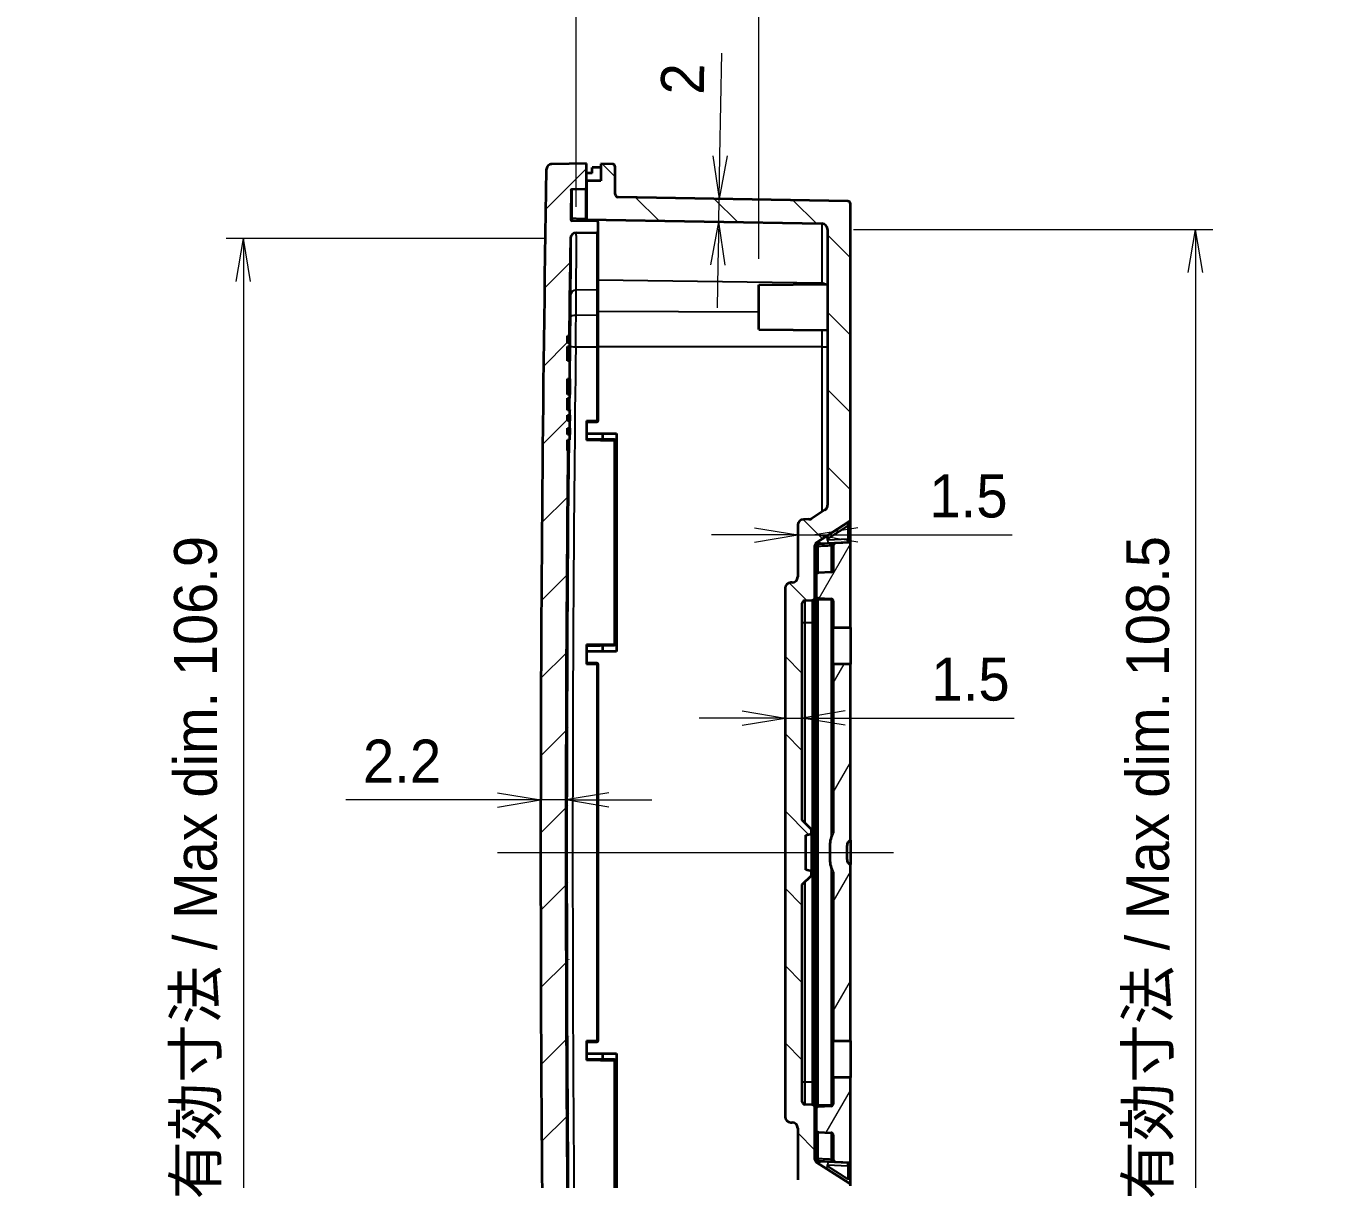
# Model space of a CAD drawing. Header units: millimetres. Extents: x 204 to 2721, y 201 to 622.
# Drawn here: x 917.7 to 1030.6, y 436.6 to 537 of the extents above; entities that cross this region are included whole.
import ezdxf

# ---------------------------------------------------------------- set-up
doc = ezdxf.new("R2010")
doc.units = ezdxf.units.MM
doc.header["$LTSCALE"] = 1.5
doc.layers.get('Defpoints').update_dxf_attribs({"lineweight": 25})
for name, color, linetype, lineweight in [('Centerline (ISO)', 131, 'Continuous', 18), ('Dimension (ISO)', 7, 'Continuous', 18), ('Hatch (ISO)', 1, 'Continuous', 18), ('Visible (ISO)', 7, 'Continuous', 35), ('Visible Narrow (ISO)', 7, 'Continuous', 25)]:
    doc.layers.add(name, color=color, linetype=linetype, lineweight=lineweight)
doc.styles.add('Note Text (TK)', font='MS PGothic.ttf')
doc.dimstyles.new('Default - Method 1b (TK)', dxfattribs={"dimscale": 1.5, "dimtxt": 2.5, "dimasz": 2.5, "dimexe": 1, "dimexo": 1.5, "dimgap": 1, "dimtad": 1, "dimtoh": 1, "dimdsep": 46, "dimtxsty": 'Note Text (TK)', "dimblk": 'OPEN', "dimcen": 0.09, "dimdle": 5, "dimclrd": 100, "dimclre": 100, "dimclrt": 7, "dimadec": 1, "dimazin": 1, "dimtfac": 1, "dimtmove": 0, "dimatfit": 3, "dimldrblk": 'OPEN', "dimfxl": 1, "dimtolj": 1, "dimlwd": -1, "dimlwe": -1, "dimarcsym": 0})
pattern_1 = [(60, (583.4976, 188.6977), (-4.124445, 2.38125), [])]

# ---------------------------------------------------------------- blocks, each defined once
blk = doc.blocks.new('_Open')
at = {"color": 0, "linetype": 'ByBlock', "lineweight": -2}
for p, q in [((-1, 0.167), (0, 0)), ((-1, -0.167), (0, 0)), ((0, 0), (-1, 0))]:
    blk.add_line(p, q, dxfattribs=at)
blk = doc.blocks.new('*D21')
at = {"layer": 'Defpoints', "color": 0}
for p in [(965.61, 541.62), (965.61, 518.99), (981.52, 514.46)]:
    blk.add_point(p, dxfattribs=at)
at = {"layer": 'Dimension (ISO)', "color": 100}
for p, q in [((965.61, 521.24), (965.61, 543.12)), ((981.52, 516.71), (981.52, 543.12)), ((977.77, 541.62), (969.36, 541.62))]:
    blk.add_line(p, q, dxfattribs=at)
at = {"layer": 'Dimension (ISO)', "color": 100, "xscale": 3.75, "yscale": 3.75, "zscale": 3.75, "rotation": 180}
blk.add_blockref('_Open', (965.61, 541.62), dxfattribs=at)
at = {"layer": 'Dimension (ISO)', "color": 100, "xscale": 3.75, "yscale": 3.75, "zscale": 3.75}
blk.add_blockref('_Open', (981.52, 541.62), dxfattribs=at)
at = {"layer": 'Dimension (ISO)', "color": 7, "insert": (944.7, 545.58), "char_height": 3.75, "attachment_point": 4, "style": 'Note Text (TK)'}
blk.add_mtext('\\A1;\\fMS PGothic|b0|i0;{\\H3.7310;有効寸法 / Max dim. 15.9}', dxfattribs=at)
blk = doc.blocks.new('*D22')
at = {"layer": 'Defpoints', "color": 0}
for p in [(987.52, 519.28), (987.52, 410.74), (1019.58, 410.74)]:
    blk.add_point(p, dxfattribs=at)
at = {"layer": 'Dimension (ISO)', "color": 100}
for p, q in [((989.77, 519.28), (1021.08, 519.28)), ((1019.58, 515.53), (1019.58, 414.49)), ((989.77, 410.74), (1021.08, 410.74))]:
    blk.add_line(p, q, dxfattribs=at)
at = {"layer": 'Dimension (ISO)', "color": 100, "xscale": 3.75, "yscale": 3.75, "zscale": 3.75}
for p, rotation in [((1019.58, 519.28), 90), ((1019.58, 410.74), 270)]:
    blk.add_blockref('_Open', p, dxfattribs=dict(at, rotation=rotation))
at = {"layer": 'Dimension (ISO)', "color": 7, "insert": (1015.62, 434.78), "char_height": 3.75, "attachment_point": 4, "rotation": 90, "style": 'Note Text (TK)'}
blk.add_mtext('\\A1;\\fMS PGothic|b0|i0;{\\H3.7310;有効寸法 / Max dim. 108.5}', dxfattribs=at)
blk = doc.blocks.new('*D24')
at = {"layer": 'Defpoints', "color": 0}
for p in [(965.12, 518.5), (936.62, 411.53), (965.12, 411.53)]:
    blk.add_point(p, dxfattribs=at)
at = {"layer": 'Dimension (ISO)', "color": 100}
for p, q in [((962.87, 518.5), (935.12, 518.5)), ((936.62, 514.75), (936.62, 415.28)), ((962.87, 411.53), (935.12, 411.53))]:
    blk.add_line(p, q, dxfattribs=at)
at = {"layer": 'Dimension (ISO)', "color": 100, "xscale": 3.75, "yscale": 3.75, "zscale": 3.75}
for p, rotation in [((936.62, 518.5), 90), ((936.62, 411.53), 270)]:
    blk.add_blockref('_Open', p, dxfattribs=dict(at, rotation=rotation))
at = {"layer": 'Dimension (ISO)', "color": 7, "insert": (932.66, 434.79), "char_height": 3.75, "attachment_point": 4, "rotation": 90, "style": 'Note Text (TK)'}
blk.add_mtext('\\A1;\\fMS PGothic|b0|i0;{\\H3.7310;有効寸法 / Max dim. 106.9}', dxfattribs=at)
blk = doc.blocks.new('*D25')
at = {"layer": 'Defpoints', "color": 0}
for p in [(969.27, 522.09), (978.08, 521.94), (987.03, 519.78)]:
    blk.add_point(p, dxfattribs=at)
at = {"layer": 'Dimension (ISO)', "color": 100}
for p, q in [((978.14, 525.69), (978.3, 534.64)), ((978.04, 519.94), (978.08, 521.94)), ((977.97, 516.19), (977.91, 512.44))]:
    blk.add_line(p, q, dxfattribs=at)
at = {"layer": 'Dimension (ISO)', "color": 100, "xscale": 3.75, "yscale": 3.75, "zscale": 3.75}
for p, rotation in [((978.08, 521.94), 268.9999999999983), ((978.04, 519.94), 88.99999999999824)]:
    blk.add_blockref('_Open', p, dxfattribs=dict(at, rotation=rotation))
at = {"layer": 'Dimension (ISO)', "color": 7, "insert": (974.86, 531.02), "char_height": 3.75, "attachment_point": 4, "rotation": 89, "style": 'Note Text (TK)'}
blk.add_mtext('\\A1;2', dxfattribs=at)
blk = doc.blocks.new('*D27')
at = {"layer": 'Defpoints', "color": 0}
for p in [(983.82, 488.02), (985.32, 486.72), (985.32, 476.72)]:
    blk.add_point(p, dxfattribs=at)
at = {"layer": 'Dimension (ISO)', "color": 100}
for p, q in [((980.07, 476.72), (976.32, 476.72)), ((983.82, 476.72), (985.32, 476.72)), ((989.07, 476.72), (1003.78, 476.72))]:
    blk.add_line(p, q, dxfattribs=at)
at = {"layer": 'Dimension (ISO)', "color": 100, "xscale": 3.75, "yscale": 3.75, "zscale": 3.75}
blk.add_blockref('_Open', (983.82, 476.72), dxfattribs=at)
at = {"layer": 'Dimension (ISO)', "color": 100, "xscale": 3.75, "yscale": 3.75, "zscale": 3.75, "rotation": 180}
blk.add_blockref('_Open', (985.32, 476.72), dxfattribs=at)
at = {"layer": 'Dimension (ISO)', "color": 7, "insert": (996.57, 480.09), "char_height": 3.75, "attachment_point": 4, "style": 'Note Text (TK)'}
blk.add_mtext('\\A1;1.5', dxfattribs=at)
blk = doc.blocks.new('*D31')
at = {"layer": 'Defpoints', "color": 0}
for p in [(984.92, 493.52), (986.42, 492.67), (986.42, 491.77)]:
    blk.add_point(p, dxfattribs=at)
at = {"layer": 'Dimension (ISO)', "color": 100}
for p, q in [((981.17, 492.67), (977.42, 492.67)), ((984.92, 492.67), (986.42, 492.67)), ((990.17, 492.67), (1003.6, 492.67))]:
    blk.add_line(p, q, dxfattribs=at)
at = {"layer": 'Dimension (ISO)', "color": 100, "xscale": 3.75, "yscale": 3.75, "zscale": 3.75}
blk.add_blockref('_Open', (984.92, 492.67), dxfattribs=at)
at = {"layer": 'Dimension (ISO)', "color": 100, "xscale": 3.75, "yscale": 3.75, "zscale": 3.75, "rotation": 180}
blk.add_blockref('_Open', (986.42, 492.67), dxfattribs=at)
at = {"layer": 'Dimension (ISO)', "color": 7, "insert": (996.39, 496.04), "char_height": 3.75, "attachment_point": 4, "style": 'Note Text (TK)'}
blk.add_mtext('\\A1;1.5', dxfattribs=at)
blk = doc.blocks.new('*D40')
at = {"layer": 'Defpoints', "color": 0}
for p in [(962.52, 469.59), (962.52, 465.01), (964.72, 465.01)]:
    blk.add_point(p, dxfattribs=at)
at = {"layer": 'Dimension (ISO)', "color": 100}
for p, q in [((962.52, 467.26), (962.52, 471.09)), ((964.72, 467.26), (964.72, 471.09)), ((958.77, 469.59), (945.54, 469.59)), ((964.72, 469.59), (962.52, 469.59)), ((968.47, 469.59), (972.22, 469.59))]:
    blk.add_line(p, q, dxfattribs=at)
at = {"layer": 'Dimension (ISO)', "color": 100, "xscale": 3.75, "yscale": 3.75, "zscale": 3.75}
blk.add_blockref('_Open', (962.52, 469.59), dxfattribs=at)
at = {"layer": 'Dimension (ISO)', "color": 100, "xscale": 3.75, "yscale": 3.75, "zscale": 3.75, "rotation": 180}
blk.add_blockref('_Open', (964.72, 469.59), dxfattribs=at)
at = {"layer": 'Dimension (ISO)', "color": 7, "insert": (947.04, 472.97), "char_height": 3.75, "attachment_point": 4, "style": 'Note Text (TK)'}
blk.add_mtext('\\A1;2.2', dxfattribs=at)

msp = doc.modelspace()

# ---------------------------------------------------------------- hatches: boundary and pattern name
at = {"layer": 'Hatch (ISO)'}
h = msp.add_hatch(dxfattribs=at)
h.set_pattern_fill('ANSI31', color=256, scale=38.1, style=0)
h.set_pattern_definition([(45, (583.4976, 188.6977), (-3.367596, 3.367596), [])])
edge = h.paths.add_edge_path()
edge.add_spline(control_points=[(963.012, 405.558), (963.013, 405.497), (963.026, 405.436), (963.073, 405.318), (963.109, 405.263), (963.2, 405.17), (963.255, 405.133), (963.374, 405.081), (963.438, 405.068), (963.504, 405.066)], knot_values=[-0.0770754, -0.0770754, -0.0770754, -0.0770754, -0.0585967, -0.0585967, -0.0390644, -0.0390644, -0.0195322, -0.0195322, 0, 0, 0, 0], degree=3, periodic=0)
edge.add_line((963.504, 405.066), (966.52, 405.014))
edge.add_line((966.52, 405.014), (966.52, 406.514))
edge.add_line((966.52, 406.514), (966.52, 407.116))
edge.add_ellipse((966.42, 407.116), major_axis=(0, 0.1), ratio=1, start_angle=270, end_angle=359)
edge.add_line((966.422, 407.216), (965.282, 407.236))
edge.add_spline(control_points=[(965.282, 407.236), (965.27, 407.236), (965.257, 407.238), (965.234, 407.248), (965.223, 407.255), (965.204, 407.273), (965.197, 407.284), (965.187, 407.308), (965.184, 407.321), (965.184, 407.334)], knot_values=[-0.01542, -0.01542, -0.01542, -0.01542, -0.0117193, -0.0117193, -0.0078129, -0.0078129, -0.0039064, -0.0039064, 0, 0, 0, 0], degree=3, periodic=0)
edge.add_ellipse((4554.52, 465.014), major_axis=(-57.68, 3589.337), ratio=1, start_angle=89.959098, end_angle=90, ccw=False)
edge.add_ellipse((965.243, 409.898), major_axis=(-0.0015, 0.1), ratio=1, start_angle=0.12025, end_angle=90, ccw=False)
edge.add_line((965.242, 409.998), (967.422, 410.036))
edge.add_ellipse((967.42, 410.136), major_axis=(0.1, 0.0017), ratio=1, start_angle=270, end_angle=359)
edge.add_line((967.52, 410.136), (967.52, 410.905))
edge.add_ellipse((967.42, 410.905), major_axis=(0, 0.1), ratio=1, start_angle=270, end_angle=359)
edge.add_line((967.422, 411.005), (965.61, 411.036))
edge.add_ellipse((965.619, 411.536), major_axis=(-0.5, 0.009), ratio=1, start_angle=1.85369, end_angle=90, ccw=False)
edge.add_ellipse((4554.52, 465.014), major_axis=(-53.485, 3589.402), ratio=1, start_angle=88.587674, end_angle=90, ccw=False)
edge.add_line((964.891, 500.014), (964.87, 500.014))
edge.add_line((964.87, 500.014), (964.87, 500.965))
edge.add_line((964.87, 500.965), (965.07, 500.965))
edge.add_line((965.07, 500.965), (965.07, 501.422))
edge.add_line((965.07, 501.422), (964.87, 501.422))
edge.add_line((964.87, 501.422), (964.87, 501.956))
edge.add_line((964.87, 501.956), (965.07, 501.956))
edge.add_line((965.07, 501.956), (965.07, 502.595))
edge.add_line((965.07, 502.595), (964.87, 502.595))
edge.add_line((964.87, 502.595), (964.87, 503.09))
edge.add_line((964.87, 503.09), (965.07, 503.09))
edge.add_line((965.07, 503.09), (965.07, 503.551))
edge.add_line((965.07, 503.551), (964.87, 503.551))
edge.add_line((964.87, 503.551), (964.87, 504.593))
edge.add_line((964.87, 504.593), (965.07, 504.593))
edge.add_line((965.07, 504.593), (965.07, 504.912))
edge.add_line((965.07, 504.912), (964.87, 504.912))
edge.add_line((964.87, 504.912), (964.87, 506.269))
edge.add_line((964.87, 506.269), (965.07, 506.269))
edge.add_line((965.07, 506.269), (965.07, 507.841))
edge.add_line((965.07, 507.841), (964.87, 507.841))
edge.add_line((964.87, 507.841), (964.87, 509.096))
edge.add_line((964.87, 509.096), (965.07, 509.096))
edge.add_line((965.07, 509.096), (965.07, 509.416))
edge.add_line((965.07, 509.415), (964.87, 509.415))
edge.add_line((964.87, 509.415), (964.87, 510.014))
edge.add_line((964.87, 510.014), (965.002, 510.014))
edge.add_ellipse((4554.52, 465.014), major_axis=(45, 3589.518), ratio=1, start_angle=89.864559, end_angle=90, ccw=False)
edge.add_ellipse((965.619, 518.491), major_axis=(0.007, 0.5), ratio=1, start_angle=1.85369, end_angle=90, ccw=False)
edge.add_line((965.61, 518.991), (967.422, 519.023))
edge.add_ellipse((967.42, 519.123), major_axis=(0.1, 0.0017), ratio=1, start_angle=270, end_angle=359)
edge.add_line((967.52, 519.123), (967.52, 519.892))
edge.add_ellipse((967.42, 519.892), major_axis=(0, 0.1), ratio=1, start_angle=270, end_angle=359)
edge.add_line((967.422, 519.992), (965.242, 520.03))
edge.add_ellipse((965.243, 520.13), major_axis=(-0.1, 0.0017), ratio=1, start_angle=0.12025, end_angle=90, ccw=False)
edge.add_ellipse((4554.52, 465.014), major_axis=(55.117, 3589.377), ratio=1, start_angle=89.959098, end_angle=90, ccw=False)
edge.add_spline(control_points=[(965.184, 522.693), (965.184, 522.706), (965.186, 522.718), (965.196, 522.741), (965.203, 522.752), (965.221, 522.771), (965.232, 522.779), (965.256, 522.789), (965.269, 522.792), (965.282, 522.792)], knot_values=[-0.01542, -0.01542, -0.01542, -0.01542, -0.0117193, -0.0117193, -0.0078129, -0.0078129, -0.0039064, -0.0039064, 0, 0, 0, 0], degree=3, periodic=0)
edge.add_line((965.282, 522.792), (966.422, 522.812))
edge.add_ellipse((966.42, 522.912), major_axis=(0.1, 0.0017), ratio=1, start_angle=270, end_angle=359)
edge.add_line((966.52, 522.912), (966.52, 523.514))
edge.add_line((966.52, 523.514), (966.52, 525.014))
edge.add_line((966.52, 525.014), (963.504, 524.961))
edge.add_spline(control_points=[(963.504, 524.961), (963.442, 524.96), (963.381, 524.948), (963.264, 524.9), (963.209, 524.864), (963.116, 524.773), (963.079, 524.718), (963.027, 524.599), (963.013, 524.535), (963.012, 524.469)], knot_values=[-0.0770754, -0.0770754, -0.0770754, -0.0770754, -0.0585967, -0.0585967, -0.0390644, -0.0390644, -0.0195322, -0.0195322, 0, 0, 0, 0], degree=3, periodic=0)
edge.add_ellipse((4554.52, 465.014), major_axis=(-59.456, -3591.508), ratio=1, start_angle=270, end_angle=271.896835)
h = msp.add_hatch(dxfattribs=at)
h.set_pattern_fill('ANSI31', color=256, scale=38.1, angle=90.00021, style=0)
h.set_pattern_definition([(135.0002, (583.4976, 188.6977), (-3.367584, -3.36761), [])])
edge = h.paths.add_edge_path()
edge.add_ellipse((985.57, 443.309), major_axis=(-0.25, 0.013), ratio=1, start_angle=3, end_angle=90)
edge.add_line((985.557, 443.059), (986.183, 443.026))
edge.add_ellipse((986.17, 442.777), major_axis=(0, 0.25), ratio=1, start_angle=270, end_angle=357, ccw=False)
edge.add_line((986.42, 442.777), (986.42, 438.262))
edge.add_ellipse((986.67, 438.262), major_axis=(-0.21, 0.136), ratio=1, start_angle=32.82854, end_angle=90)
edge.add_line((986.535, 438.052), (989.406, 436.2))
edge.add_ellipse((989.27, 435.99), major_axis=(0, 0.25), ratio=1, start_angle=270, end_angle=327.17146, ccw=False)
edge.add_line((989.52, 435.99), (989.52, 408.533))
edge.add_ellipse((989.27, 408.533), major_axis=(0.25, 0.004), ratio=1, start_angle=270, end_angle=359, ccw=False)
edge.add_line((989.275, 408.283), (969.266, 407.933))
edge.add_ellipse((969.27, 407.683), major_axis=(0, 0.25), ratio=1, start_angle=1, end_angle=90)
edge.add_line((969.02, 407.683), (969.02, 405.303))
edge.add_ellipse((968.77, 405.303), major_axis=(0.25, 0.004), ratio=1, start_angle=270, end_angle=359, ccw=False)
edge.add_line((968.775, 405.053), (967.77, 405.036))
edge.add_line((967.77, 405.036), (967.77, 406.514))
edge.add_line((967.77, 406.514), (966.52, 406.514))
edge.add_line((966.52, 406.514), (966.52, 407.116))
edge.add_line((966.52, 407.116), (966.52, 409.885))
edge.add_line((966.52, 409.885), (987.029, 410.243))
edge.add_ellipse((987.02, 410.743), major_axis=(0, -0.5), ratio=1, start_angle=1, end_angle=90)
edge.add_line((987.52, 410.743), (987.52, 434.764))
edge.add_ellipse((987.02, 434.764), major_axis=(0.42, -0.271), ratio=1, start_angle=32.82854, end_angle=90)
edge.add_line((987.291, 435.184), (986.155, 435.917))
edge.add_ellipse((985.884, 435.497), major_axis=(0.5, -0.009), ratio=1, start_angle=58.17146, end_angle=90)
edge.add_line((985.893, 435.997), (985.412, 436.005))
edge.add_ellipse((985.42, 436.505), major_axis=(0, -0.5), ratio=1, start_angle=270, end_angle=359, ccw=False)
edge.add_line((984.92, 436.505), (984.92, 441.003))
edge.add_ellipse((984.42, 441.003), major_axis=(0.5, -0.009), ratio=1, start_angle=1, end_angle=90)
edge.add_line((984.429, 441.503), (984.312, 441.505))
edge.add_ellipse((984.32, 442.005), major_axis=(0, -0.5), ratio=1, start_angle=270, end_angle=359, ccw=False)
edge.add_line((983.82, 442.005), (983.82, 488.022))
edge.add_ellipse((984.32, 488.022), major_axis=(-0.5, -0.009), ratio=1, start_angle=270, end_angle=359, ccw=False)
edge.add_line((984.312, 488.522), (984.429, 488.524))
edge.add_ellipse((984.42, 489.024), major_axis=(0, -0.5), ratio=1, start_angle=1, end_angle=90)
edge.add_line((984.92, 489.024), (984.92, 493.522))
edge.add_ellipse((985.42, 493.522), major_axis=(-0.5, -0.009), ratio=1, start_angle=270, end_angle=359, ccw=False)
edge.add_line((985.412, 494.022), (985.893, 494.031))
edge.add_ellipse((985.884, 494.531), major_axis=(-0.42, -0.271), ratio=1, start_angle=58.17146, end_angle=90)
edge.add_line((986.155, 494.111), (987.291, 494.843))
edge.add_ellipse((987.02, 495.264), major_axis=(0, -0.5), ratio=1, start_angle=32.82854, end_angle=90)
edge.add_line((987.52, 495.264), (987.52, 519.284))
edge.add_ellipse((987.02, 519.284), major_axis=(0.5, -0.009), ratio=1, start_angle=1, end_angle=90)
edge.add_line((987.029, 519.784), (966.52, 520.142))
edge.add_line((966.52, 520.142), (966.52, 522.912))
edge.add_line((966.52, 522.912), (966.52, 523.514))
edge.add_line((966.52, 523.514), (967.77, 523.514))
edge.add_line((967.77, 523.514), (967.77, 524.992))
edge.add_line((967.77, 524.992), (968.775, 524.974))
edge.add_ellipse((968.77, 524.724), major_axis=(0, 0.25), ratio=1, start_angle=270, end_angle=359, ccw=False)
edge.add_line((969.02, 524.724), (969.02, 522.344))
edge.add_ellipse((969.27, 522.344), major_axis=(-0.25, 0.004), ratio=1, start_angle=1, end_angle=90)
edge.add_line((969.266, 522.094), (989.275, 521.745))
edge.add_ellipse((989.27, 521.495), major_axis=(0, 0.25), ratio=1, start_angle=270, end_angle=359, ccw=False)
edge.add_line((989.52, 521.495), (989.52, 494.038))
edge.add_ellipse((989.27, 494.038), major_axis=(0.21, 0.136), ratio=1, start_angle=270, end_angle=327.17146, ccw=False)
edge.add_line((989.406, 493.827), (986.535, 491.975))
edge.add_ellipse((986.67, 491.765), major_axis=(0, 0.25), ratio=1, start_angle=32.82854, end_angle=90)
edge.add_line((986.42, 491.765), (986.42, 487.251))
edge.add_ellipse((986.17, 487.251), major_axis=(0.25, 0.013), ratio=1, start_angle=270, end_angle=357, ccw=False)
edge.add_line((986.183, 487.001), (985.557, 486.969))
edge.add_ellipse((985.57, 486.719), major_axis=(0, 0.25), ratio=1, start_angle=3, end_angle=90)
edge.add_line((985.32, 486.719), (985.32, 467.814))
edge.add_line((985.32, 467.814), (986.12, 467.014))
edge.add_line((986.12, 467.014), (986.12, 466.648))
edge.add_line((986.12, 466.648), (985.62, 466.514))
edge.add_line((985.62, 466.514), (985.62, 463.514))
edge.add_line((985.62, 463.514), (986.12, 463.38))
edge.add_line((986.12, 463.38), (986.12, 463.014))
edge.add_line((986.12, 463.014), (985.32, 462.214))
edge.add_line((985.32, 462.214), (985.32, 443.309))
h = msp.add_hatch(dxfattribs=at)
h.set_pattern_fill('ANSI31', color=256, scale=38.1, angle=14.99998, style=0)
h.set_pattern_definition(pattern_1)
edge = h.paths.add_edge_path()
edge.add_ellipse((987.82, 486.903), major_axis=(0.2, -0.01), ratio=1, start_angle=3, end_angle=90)
edge.add_line((987.831, 487.102), (986.71, 487.161))
edge.add_ellipse((986.72, 487.361), major_axis=(0, -0.2), ratio=1, start_angle=270, end_angle=357, ccw=False)
edge.add_line((986.52, 487.361), (986.52, 489.167))
edge.add_ellipse((986.72, 489.167), major_axis=(-0.2, -0.01), ratio=1, start_angle=270, end_angle=357, ccw=False)
edge.add_line((986.71, 489.366), (987.831, 489.425))
edge.add_ellipse((987.82, 489.625), major_axis=(0, -0.2), ratio=1, start_angle=3, end_angle=90)
edge.add_line((988.02, 489.625), (988.02, 491.745))
edge.add_ellipse((988.22, 491.745), major_axis=(-0.2, -0.01), ratio=1, start_angle=270, end_angle=357, ccw=False)
edge.add_line((988.21, 491.945), (989.52, 492.014))
edge.add_line((989.52, 492.014), (989.52, 484.614))
edge.add_line((989.52, 484.614), (988.02, 484.614))
edge.add_line((988.02, 484.614), (988.02, 486.903))
h = msp.add_hatch(dxfattribs=at)
h.set_pattern_fill('ANSI31', color=256, scale=38.1, angle=14.99998, style=0)
h.set_pattern_definition(pattern_1)
edge = h.paths.add_edge_path()
edge.add_ellipse((989.72, 464.414), major_axis=(-0.458, 0.2), ratio=1, start_angle=23.57818, end_angle=90)
edge.add_line((989.52, 463.956), (989.52, 448.614))
edge.add_line((989.52, 448.614), (988.02, 448.614))
edge.add_line((988.02, 448.614), (988.02, 463.264))
edge.add_ellipse((990.074, 464.414), major_axis=(0, -2.354), ratio=1, start_angle=270, end_angle=299.24281, ccw=False)
edge.add_line((987.72, 464.414), (987.72, 465.614))
edge.add_ellipse((990.074, 465.614), major_axis=(-1.15, -2.054), ratio=1, start_angle=270, end_angle=299.24281, ccw=False)
edge.add_line((988.02, 466.764), (988.02, 481.414))
edge.add_line((988.02, 481.414), (989.52, 481.414))
edge.add_line((989.52, 481.414), (989.52, 466.072))
edge.add_ellipse((989.72, 465.614), major_axis=(0, 0.5), ratio=1, start_angle=23.57818, end_angle=90)
edge.add_line((989.22, 465.614), (989.22, 464.414))
h = msp.add_hatch(dxfattribs=at)
h.set_pattern_fill('ANSI31', color=256, scale=38.1, angle=14.99998, style=0)
h.set_pattern_definition(pattern_1)
edge = h.paths.add_edge_path()
edge.add_ellipse((987.82, 440.403), major_axis=(0.2, -0.01), ratio=1, start_angle=3, end_angle=90)
edge.add_line((987.831, 440.602), (986.71, 440.661))
edge.add_ellipse((986.72, 440.861), major_axis=(0, -0.2), ratio=1, start_angle=270, end_angle=357, ccw=False)
edge.add_line((986.52, 440.861), (986.52, 442.667))
edge.add_ellipse((986.72, 442.667), major_axis=(-0.2, -0.01), ratio=1, start_angle=270, end_angle=357, ccw=False)
edge.add_line((986.71, 442.866), (987.831, 442.925))
edge.add_ellipse((987.82, 443.125), major_axis=(0, -0.2), ratio=1, start_angle=3, end_angle=90)
edge.add_line((988.02, 443.125), (988.02, 445.414))
edge.add_line((988.02, 445.414), (989.52, 445.414))
edge.add_line((989.52, 445.414), (989.52, 438.014))
edge.add_line((989.52, 438.014), (988.21, 438.082))
edge.add_ellipse((988.22, 438.282), major_axis=(0, -0.2), ratio=1, start_angle=270, end_angle=357, ccw=False)
edge.add_line((988.02, 438.282), (988.02, 440.403))

# ---------------------------------------------------------------- linework, layer by layer
at = {"layer": 'Centerline (ISO)', "linetype": 'Continuous'}
msp.add_line((958.77, 465.014), (993.27, 465.014), dxfattribs=at)
at = {"layer": 'Visible (ISO)'}
for p, q in [((966.52, 525.014), (963.504, 524.961)), ((966.52, 522.912), (966.52, 525.014)), ((967.02, 524.175), (967.02, 524.67)), ((968.775, 524.974), (967.77, 524.992)), ((967.77, 524.992), (967.77, 523.514)), ((969.02, 522.344), (969.02, 524.724)), ((967.77, 523.514), (966.52, 523.514)), ((966.52, 523.514), (966.52, 520.142)), ((965.282, 522.792), (966.422, 522.812)), ((989.275, 521.745), (969.266, 522.094)), ((989.52, 494.038), (989.52, 521.495)), ((967.422, 519.992), (965.242, 520.03)), ((966.52, 520.142), (987.029, 519.784)), ((966.52, 520.007), (966.52, 520.142)), ((967.52, 519.123), (967.52, 519.892)), ((965.61, 518.991), (967.422, 519.023)), ((967.52, 514.084), (967.52, 519.123)), ((987.52, 519.284), (987.52, 495.264)), ((967.52, 511.832), (967.52, 514.084)), ((981.52, 514.461), (987.52, 514.514)), ((981.52, 510.566), (981.52, 514.461)), ((967.52, 509.065), (967.52, 511.832)), ((981.52, 510.566), (987.52, 510.514)), ((964.87, 509.415), (964.87, 510.014)), ((964.87, 510.014), (965.002, 510.014)), ((965.07, 509.415), (964.87, 509.415)), ((965.002, 510.014), (965.012, 510.014)), ((965.07, 509.096), (965.07, 509.415)), ((964.87, 507.841), (964.87, 509.096)), ((964.87, 509.096), (965.07, 509.096)), ((965.07, 509.096), (965.07, 508.555)), ((965.07, 508.555), (965.07, 508.069)), ((967.52, 502.63), (967.52, 509.065)), ((964.87, 508.069), (965.07, 508.069)), ((964.87, 508.043), (965.07, 508.043)), ((965.07, 507.841), (964.87, 507.841)), ((965.07, 508.043), (965.07, 508.069)), ((965.07, 508.043), (965.07, 507.841)), ((965.07, 506.269), (965.07, 507.841)), ((964.87, 504.912), (964.87, 506.269)), ((964.87, 506.269), (965.07, 506.269)), ((965.07, 506.269), (965.07, 505.78)), ((964.87, 505.78), (965.07, 505.78)), ((964.87, 505.754), (965.07, 505.754)), ((965.07, 504.912), (964.87, 504.912)), ((965.07, 505.754), (965.07, 505.78)), ((965.07, 505.754), (965.07, 505.453)), ((965.07, 505.453), (965.07, 504.912)), ((965.07, 504.593), (965.07, 504.912)), ((964.87, 503.551), (964.87, 504.593)), ((964.87, 504.593), (965.07, 504.593)), ((964.87, 503.553), (965.07, 503.553)), ((965.07, 503.551), (964.87, 503.551)), ((964.87, 502.595), (964.87, 503.09)), ((964.87, 503.09), (965.07, 503.09)), ((964.87, 502.814), (965.07, 502.814)), ((965.07, 502.595), (964.87, 502.595)), ((965.07, 503.553), (965.07, 503.551)), ((965.07, 503.09), (965.07, 503.551)), ((965.07, 503.09), (965.07, 502.814)), ((965.07, 502.814), (965.07, 502.595)), ((965.07, 501.956), (965.07, 502.595)), ((966.52, 502.614), (966.52, 500.914)), ((964.87, 501.422), (964.87, 501.956)), ((964.87, 501.956), (965.07, 501.956)), ((964.87, 501.468), (965.07, 501.468)), ((965.07, 501.956), (965.07, 501.922)), ((965.07, 501.922), (965.07, 501.683)), ((965.07, 501.683), (965.07, 501.468)), ((965.07, 501.468), (965.07, 501.422)), ((966.52, 502.514), (967.422, 502.53)), ((966.52, 501.514), (967.925, 501.514)), ((967.925, 501.514), (969.118, 501.514)), ((967.925, 501.514), (967.925, 500.989)), ((969.118, 501.514), (969.118, 482.514)), ((965.07, 501.422), (964.87, 501.422)), ((964.87, 500.014), (964.87, 500.965)), ((964.87, 500.965), (965.07, 500.965)), ((965.07, 500.965), (965.07, 501.422)), ((968.922, 500.972), (966.52, 501.014)), ((969.02, 483.156), (969.02, 500.872)), ((964.891, 500.014), (964.87, 500.014)), ((964.9, 500.014), (964.891, 500.014)), ((987.291, 494.843), (986.155, 494.111)), ((985.893, 494.031), (985.412, 494.022)), ((986.535, 491.975), (989.406, 493.827)), ((989.52, 493.459), (989.52, 494.038)), ((984.92, 493.522), (984.92, 489.024)), ((989.52, 492.301), (989.52, 493.459)), ((986.42, 487.251), (986.42, 491.765)), ((986.52, 491.667), (986.52, 489.167)), ((987.831, 491.925), (986.71, 491.866)), ((986.906, 491.927), (987.556, 491.961)), ((987.556, 491.961), (989.283, 492.051)), ((988.21, 491.945), (987.831, 491.925)), ((988.02, 491.745), (988.02, 489.625)), ((989.52, 492.014), (988.21, 491.945)), ((989.52, 492.014), (989.52, 492.301)), ((989.52, 484.614), (989.52, 492.014)), ((986.52, 489.167), (986.52, 487.361)), ((987.831, 489.425), (986.71, 489.366)), ((983.82, 488.022), (983.82, 442.005)), ((984.429, 488.524), (984.312, 488.522)), ((985.557, 486.969), (986.183, 487.001)), ((986.42, 485.014), (986.42, 487.251)), ((986.52, 487.361), (986.52, 487.014)), ((986.52, 487.014), (986.52, 443.014)), ((986.71, 487.161), (987.831, 487.102)), ((988.02, 486.903), (988.02, 484.614)), ((985.32, 467.814), (985.32, 486.719)), ((986.42, 445.014), (986.42, 485.014)), ((988.02, 484.614), (989.52, 484.614)), ((988.02, 481.414), (988.02, 484.614)), ((989.52, 484.614), (989.52, 481.414)), ((966.52, 483.114), (966.52, 481.414)), ((966.52, 483.014), (968.922, 483.056)), ((967.925, 482.514), (966.52, 482.514)), ((967.925, 483.038), (967.925, 482.514)), ((969.118, 482.514), (967.925, 482.514)), ((967.422, 481.498), (966.52, 481.514)), ((967.52, 448.63), (967.52, 481.398)), ((989.52, 481.414), (988.02, 481.414)), ((988.02, 481.414), (988.02, 466.764)), ((989.52, 466.072), (989.52, 481.414)), ((986.42, 475.014), (986.52, 475.014)), ((986.12, 467.014), (985.32, 467.814)), ((985.62, 466.514), (986.12, 466.648)), ((985.62, 463.514), (985.62, 466.514)), ((986.12, 466.648), (986.12, 467.014)), ((986.12, 466.648), (986.12, 463.38)), ((987.72, 465.614), (987.72, 464.414)), ((989.22, 464.414), (989.22, 465.614)), ((989.52, 466.072), (989.52, 463.956)), ((986.12, 463.38), (985.62, 463.514)), ((986.12, 463.014), (986.12, 463.38)), ((988.02, 463.264), (988.02, 448.614)), ((989.52, 448.614), (989.52, 463.956)), ((985.32, 462.214), (986.12, 463.014)), ((985.32, 443.309), (985.32, 462.214)), ((986.52, 455.014), (986.42, 455.014)), ((966.52, 448.614), (966.52, 446.914)), ((966.52, 448.514), (967.422, 448.53)), ((988.02, 448.614), (989.52, 448.614)), ((988.02, 445.414), (988.02, 448.614)), ((989.52, 448.614), (989.52, 445.414)), ((966.52, 447.514), (967.925, 447.514)), ((967.925, 447.514), (969.118, 447.514)), ((967.925, 447.514), (967.925, 446.989)), ((969.118, 447.514), (969.118, 428.514)), ((968.922, 446.972), (966.52, 447.014)), ((969.02, 429.156), (969.02, 446.872)), ((986.42, 442.777), (986.42, 445.014)), ((989.52, 445.414), (988.02, 445.414)), ((988.02, 445.414), (988.02, 443.125)), ((989.52, 438.014), (989.52, 445.414)), ((986.183, 443.026), (985.557, 443.059)), ((986.42, 438.262), (986.42, 442.777)), ((986.52, 443.014), (986.52, 442.667)), ((987.831, 442.925), (986.71, 442.866)), ((986.52, 442.667), (986.52, 440.861)), ((984.312, 441.505), (984.429, 441.503)), ((984.92, 441.003), (984.92, 436.505)), ((986.52, 440.861), (986.52, 438.361)), ((986.71, 440.661), (987.831, 440.602)), ((988.02, 440.403), (988.02, 438.282)), ((989.406, 436.2), (986.535, 438.052)), ((986.71, 438.161), (987.831, 438.102)), ((987.556, 438.067), (986.907, 438.101)), ((989.283, 437.976), (987.556, 438.067)), ((987.831, 438.102), (988.21, 438.082)), ((988.21, 438.082), (989.52, 438.014)), ((989.52, 437.727), (989.52, 438.014)), ((989.52, 436.568), (989.52, 437.727)), ((989.52, 435.99), (989.52, 436.568))]:
    msp.add_line(p, q, dxfattribs=at)
for centre, radius, start, end in [((4554.52, 465.014), 3592, 179.051582, 180.948418), ((968.77, 524.724), 0.25, 0, 89), ((966.42, 522.912), 0.1, 271, 0), ((4554.52, 465.014), 3589.8, 179.079352, 179.120254), ((969.27, 522.344), 0.25, 180, 269), ((989.27, 521.495), 0.25, 0, 89), ((965.243, 520.13), 0.1, 179.12025, 269), ((967.42, 519.892), 0.1, 0, 89), ((987.02, 519.284), 0.5, 0, 89), ((4554.52, 465.014), 3589.8, 179.146308, 179.281749), ((965.619, 518.491), 0.5, 91, 179.14631), ((967.42, 519.123), 0.1, 271, 0), ((4554.52, 465.014), 3589.788, 179.36828, 179.38487), ((967.42, 502.63), 0.1, 271, 0), ((968.92, 500.872), 0.1, 0, 89), ((4554.52, 465.014), 3589.8, 179.441366, 180.853692), ((987.02, 495.264), 0.5, 302.82854, 0), ((985.42, 493.522), 0.5, 91, 180), ((985.884, 494.531), 0.5, 271, 302.82854), ((989.27, 494.038), 0.25, 302.82854, 0), ((986.67, 491.765), 0.25, 122.82854, 180), ((986.67, 491.664), 0.25, 163.26923, 180), ((986.72, 491.667), 0.2, 93, 180), ((988.22, 491.745), 0.2, 93, 180), ((989.27, 492.301), 0.25, 273, 0), ((984.42, 489.024), 0.5, 271, 0), ((986.72, 489.167), 0.2, 93, 180), ((987.82, 489.625), 0.2, 273, 0), ((984.32, 488.022), 0.5, 91, 180), ((985.57, 486.719), 0.25, 93, 180), ((986.17, 487.251), 0.25, 273, 0), ((986.72, 487.361), 0.2, 180, 267), ((987.82, 486.903), 0.2, 0, 87), ((968.92, 483.156), 0.1, 271, 0), ((967.42, 481.398), 0.1, 0, 89), ((990.074, 465.614), 2.354, 150.75719, 180), ((989.72, 465.614), 0.5, 113.57818, 180), ((990.074, 464.414), 2.354, 180, 209.24281), ((989.72, 464.414), 0.5, 180, 246.42182), ((967.42, 448.63), 0.1, 271, 0), ((968.92, 446.872), 0.1, 0, 89), ((985.57, 443.309), 0.25, 180, 267), ((986.17, 442.777), 0.25, 0, 87), ((986.72, 442.667), 0.2, 93, 180), ((987.82, 443.125), 0.2, 273, 0), ((984.32, 442.005), 0.5, 180, 269), ((984.42, 441.003), 0.5, 0, 89), ((986.72, 440.861), 0.2, 180, 267), ((987.82, 440.403), 0.2, 0, 87), ((986.67, 438.363), 0.25, 180, 197.82141), ((986.67, 438.262), 0.25, 180, 237.17146), ((986.72, 438.361), 0.2, 180, 267), ((988.22, 438.282), 0.2, 180, 267), ((989.27, 437.727), 0.25, 0, 87)]:
    msp.add_arc(centre, radius, start, end, dxfattribs=at)
for centre, major_axis, ratio, start_param, end_param in [((1036.351, 470.014), (-622.938, 0), 0.0874887, 4.8239158, 4.8247235), ((908.622, 470.014), (640.204, 0), 0.0857297, 1.4782746, 1.4794511)]:
    msp.add_ellipse(centre, major_axis=major_axis, ratio=ratio, start_param=start_param, end_param=end_param, dxfattribs=at)
for points, knots in [([(963.504, 524.961), (963.442, 524.96), (963.381, 524.948), (963.264, 524.9), (963.209, 524.864), (963.116, 524.773), (963.079, 524.718), (963.027, 524.599), (963.013, 524.535), (963.012, 524.469)], [-0.077075403, -0.077075403, -0.077075403, -0.077075403, -0.058596671, -0.058596671, -0.039064447, -0.039064447, -0.019532224, -0.019532224, 0, 0, 0, 0]), ([(965.184, 522.693), (965.184, 522.706), (965.186, 522.718), (965.196, 522.741), (965.203, 522.752), (965.221, 522.771), (965.232, 522.779), (965.256, 522.789), (965.269, 522.792), (965.282, 522.792)], [-0.015419968, -0.015419968, -0.015419968, -0.015419968, -0.011719334, -0.011719334, -0.007812889, -0.007812889, -0.003906445, -0.003906445, 0, 0, 0, 0]), ([(965.012, 510.014), (965.012, 510.014), (965.012, 509.989), (965.011, 509.887), (965.011, 509.81), (965.009, 509.637), (965.008, 509.531), (965.007, 509.415)], [0.15068177, 0.15068177, 0.15068177, 0.15068177, 0.18835009, 0.18835009, 0.22601841, 0.22601841, 0.26174099, 0.26174099, 0.26174099, 0.26174099]), ([(964.912, 500.965), (964.911, 500.854), (964.91, 500.738), (964.907, 500.508), (964.906, 500.395), (964.904, 500.218), (964.903, 500.141), (964.901, 500.039), (964.901, 500.014), (964.9, 500.014)], [0.15553883, 0.15553883, 0.15553883, 0.15553883, 0.18834857, 0.18834857, 0.22601948, 0.22601948, 0.26368841, 0.26368841, 0.30135733, 0.30135733, 0.30135733, 0.30135733]), ([(986.906, 491.927), (986.89, 491.926), (986.874, 491.925), (986.841, 491.923), (986.825, 491.922), (986.784, 491.92), (986.758, 491.918), (986.722, 491.914), (986.711, 491.913), (986.692, 491.911), (986.684, 491.909), (986.671, 491.907), (986.666, 491.906), (986.657, 491.905), (986.652, 491.904), (986.641, 491.901), (986.634, 491.899), (986.62, 491.895), (986.612, 491.892), (986.596, 491.886), (986.589, 491.882), (986.574, 491.875), (986.567, 491.872), (986.552, 491.863), (986.545, 491.858), (986.531, 491.848), (986.524, 491.844), (986.512, 491.834), (986.506, 491.829), (986.494, 491.819), (986.489, 491.814), (986.477, 491.802), (986.471, 491.796), (986.458, 491.782), (986.453, 491.774), (986.441, 491.758), (986.437, 491.75), (986.431, 491.736), (986.429, 491.732), (986.429, 491.732)], [0, 0, 0, 0, 0.00503443, 0.00503443, 0.010008982, 0.010008982, 0.017602934, 0.017602934, 0.020907462, 0.020907462, 0.02357755, 0.02357755, 0.025365712, 0.025365712, 0.027307293, 0.027307293, 0.030951058, 0.030951058, 0.035094442, 0.035094442, 0.038131201, 0.038131201, 0.04075042, 0.04075042, 0.043431012, 0.043431012, 0.045905991, 0.045905991, 0.048402543, 0.048402543, 0.051532665, 0.051532665, 0.055983585, 0.055983585, 0.062807306, 0.062807306, 0.074100456, 0.074100456, 0.088593073, 0.088593073, 0.088593073, 0.088593073]), ([(986.43, 438.292), (986.43, 438.292), (986.431, 438.291), (986.434, 438.284), (986.436, 438.278), (986.445, 438.263), (986.45, 438.257), (986.46, 438.243), (986.466, 438.237), (986.477, 438.225), (986.482, 438.219), (986.494, 438.208), (986.5, 438.203), (986.512, 438.193), (986.518, 438.188), (986.532, 438.178), (986.54, 438.172), (986.553, 438.164), (986.558, 438.161), (986.571, 438.154), (986.579, 438.15), (986.594, 438.142), (986.601, 438.139), (986.617, 438.133), (986.625, 438.131), (986.641, 438.126), (986.65, 438.124), (986.669, 438.12), (986.675, 438.119), (986.69, 438.117), (986.697, 438.116), (986.718, 438.114), (986.73, 438.113), (986.775, 438.108), (986.809, 438.106), (986.853, 438.104), (986.864, 438.103), (986.885, 438.102), (986.896, 438.101), (986.906, 438.101)], [0.045769339, 0.045769339, 0.045769339, 0.045769339, 0.055655588, 0.055655588, 0.067979105, 0.067979105, 0.075212068, 0.075212068, 0.079989265, 0.079989265, 0.08342333, 0.08342333, 0.086144037, 0.086144037, 0.088652677, 0.088652677, 0.091442939, 0.091442939, 0.093289114, 0.093289114, 0.09637815, 0.09637815, 0.099759826, 0.099759826, 0.104570776, 0.104570776, 0.10957001, 0.10957001, 0.111839695, 0.111839695, 0.114288481, 0.114288481, 0.117986449, 0.117986449, 0.128058431, 0.128058431, 0.131377519, 0.131377519, 0.134720175, 0.134720175, 0.134720175, 0.134720175])]:
    msp.add_open_spline(points, degree=3, knots=knots, dxfattribs=at)
at = {"layer": 'Visible Narrow (ISO)'}
for p, q in [((965.184, 522.693), (965.18, 520.13)), ((965.278, 520.224), (965.282, 522.792)), ((966.422, 522.812), (966.422, 520.204)), ((965.18, 520.13), (965.143, 520.131)), ((987.029, 519.784), (987.029, 514.6)), ((965.119, 518.499), (965.133, 518.499)), ((967.422, 519.023), (967.422, 514.005)), ((967.422, 514.005), (965.625, 513.98)), ((967.422, 514.005), (967.422, 511.801)), ((987.029, 514.6), (967.52, 514.87)), ((987.029, 514.6), (987.029, 514.509)), ((967.422, 511.801), (965.608, 511.792)), ((967.422, 511.801), (967.422, 509.065)), ((981.52, 512.062), (967.52, 512.137)), ((987.029, 510.518), (987.029, 509.065)), ((964.87, 508.555), (965.07, 508.555)), ((965.579, 509.065), (967.422, 509.065)), ((967.52, 509.065), (967.422, 509.065)), ((967.422, 509.065), (967.422, 502.63)), ((987.029, 509.065), (967.52, 509.065)), ((987.029, 509.065), (987.52, 509.065)), ((987.029, 509.065), (987.029, 494.674)), ((964.87, 505.453), (965.07, 505.453)), ((967.422, 502.63), (966.52, 502.614)), ((967.422, 502.63), (967.52, 502.63)), ((964.87, 501.922), (965.07, 501.922)), ((964.87, 501.683), (965.07, 501.683)), ((966.52, 500.914), (968.922, 500.872)), ((969.02, 500.872), (968.922, 500.872)), ((968.922, 500.872), (968.922, 483.156)), ((987.52, 492.322), (989.283, 493.459)), ((989.283, 493.459), (989.52, 493.459)), ((989.283, 493.459), (989.283, 492.301)), ((986.657, 491.857), (986.657, 491.905)), ((986.71, 489.366), (986.71, 491.691)), ((989.283, 492.301), (987.556, 492.21)), ((987.831, 491.746), (987.831, 489.425)), ((989.283, 492.301), (989.52, 492.301)), ((989.283, 492.051), (989.283, 492.001)), ((985.557, 485.014), (985.557, 486.969)), ((986.183, 487.001), (986.183, 485.014)), ((986.52, 487.014), (986.42, 487.014)), ((986.52, 487.014), (986.71, 487.014)), ((986.71, 487.014), (986.71, 487.161)), ((986.71, 443.014), (986.71, 487.014)), ((987.831, 487.014), (986.71, 487.014)), ((987.831, 487.102), (987.831, 487.014)), ((987.831, 487.014), (987.986, 487.014)), ((987.831, 487.014), (987.831, 466.326)), ((985.557, 485.014), (985.32, 485.014)), ((985.557, 467.577), (985.557, 485.014)), ((986.183, 485.014), (985.557, 485.014)), ((986.42, 485.014), (986.183, 485.014)), ((986.183, 485.014), (986.183, 445.014)), ((968.922, 483.156), (966.52, 483.114)), ((968.922, 483.156), (969.02, 483.156)), ((966.52, 481.414), (967.422, 481.398)), ((967.422, 481.398), (967.422, 448.63)), ((967.52, 481.398), (967.422, 481.398)), ((987.831, 463.701), (987.831, 443.014)), ((985.557, 445.014), (985.557, 462.451)), ((967.422, 448.63), (966.52, 448.614)), ((967.422, 448.63), (967.52, 448.63)), ((966.52, 446.914), (968.922, 446.872)), ((969.02, 446.872), (968.922, 446.872)), ((968.922, 446.872), (968.922, 429.156)), ((985.557, 445.014), (985.32, 445.014)), ((985.557, 443.059), (985.557, 445.014)), ((986.183, 445.014), (985.557, 445.014)), ((986.42, 445.014), (986.183, 445.014)), ((986.183, 445.014), (986.183, 443.026)), ((986.52, 443.014), (986.42, 443.014)), ((986.52, 443.014), (986.71, 443.014)), ((986.71, 442.866), (986.71, 443.014)), ((987.831, 443.014), (986.71, 443.014)), ((987.831, 443.014), (987.986, 443.014)), ((987.831, 443.014), (987.831, 442.925)), ((986.71, 438.336), (986.71, 440.661)), ((987.831, 440.602), (987.831, 438.281)), ((986.657, 438.123), (986.657, 438.171)), ((989.283, 436.568), (987.52, 437.706)), ((987.556, 437.817), (989.283, 437.727)), ((989.283, 438.026), (989.283, 437.976)), ((989.52, 437.727), (989.283, 437.727)), ((989.283, 437.727), (989.283, 436.568)), ((989.52, 436.568), (989.283, 436.568))]:
    msp.add_line(p, q, dxfattribs=at)
for centre, major_axis, ratio, start_param, end_param in [((965.28, 520.129), (-0.0015, -0.1), 0.9999898, 4.712389, 6.2810865), ((965.28, 520.129), (-0.1, 0.0001), 0.951346, 4.7311679, 6.2685104), ((965.28, 520.129), (-0.0017, -0.1), 0.1098595, 3.4567292, 6.2831853), ((966.42, 520.299), (0.1, 0), 0.9506092, 4.7298423, 6.2831853), ((965.633, 518.492), (-0.009, 0.5), 0.9999961, 0, 1.5384433), ((965.633, 513.582), (-0.5, 0.002), 0.7952178, 4.7334508, 6.2718748), ((967.42, 514.084), (0.1, 0), 0.7952499, 4.7298423, 6.2831853), ((987.02, 514.202), (0.5, 0), 0.7948381, 0.8941171, 1.553343), ((965.617, 511.638), (-0.5, 0.005), 0.3064229, 4.7331097, 6.2755787), ((967.42, 511.832), (0.1, 0), 0.3066072, 4.7298423, 6.2831853), ((4552.966, 465.014), (0, -3588.696), 0.9998477, 4.700112, 4.700514), ((965.588, 509.065), (-0.5, 0.006), 0.0002143, 0.0073531, 1.5533443), ((4552.958, 465.014), (0, 3588.196), 0.9998477, 1.5585193, 1.5830733), ((4552.966, 465.014), (0, -3588.696), 0.9998477, 4.70136, 4.7016497), ((967.42, 502.63), (0.0017, -0.1), 0.0174497, 0, 1.5704917), ((4552.966, 465.014), (0, -3588.696), 0.9998477, 4.702371, 4.7229372), ((968.92, 500.872), (0.0017, 0.1), 0.0174497, 4.7126936, 6.2831853), ((989.27, 493.443), (0.136, 0.385), 0.0165015, 4.7620701, 6.3044899), ((987.533, 492.322), (-0.136, 0.21), 0.0439954, 0, 1.5424198), ((986.72, 491.667), (-0.2, 0), 0.1218877, 4.7647489, 6.2831853), ((986.72, 491.667), (-0.01, 0.2), 0.0462525, 0, 1.4461812), ((987.552, 492.271), (0, -0.0604), 0.9986295, 3.7139342, 6.3354736), ((987.543, 492.21), (0.013, -0.25), 0.0522644, 0, 1.5680573), ((987.841, 491.726), (-0.01, 0.2), 0.0471255, 0, 1.464755), ((989.27, 492.301), (0.013, -0.25), 0.0522644, 0, 1.5680573), ((968.92, 483.156), (0.0017, -0.1), 0.0174497, 0, 1.5704917), ((967.42, 481.398), (0.0017, 0.1), 0.0174497, 4.7126936, 6.2831853), ((967.42, 448.63), (0.0017, -0.1), 0.0174497, 0, 1.5704917), ((968.92, 446.872), (0.0017, 0.1), 0.0174497, 4.7126936, 6.2831853), ((986.72, 438.361), (-0.2, 0), 0.1218877, 0, 1.5184364), ((986.72, 438.361), (-0.01, -0.2), 0.0462525, 4.8370041, 6.2831853), ((987.841, 438.302), (-0.01, -0.2), 0.0471255, 4.8184303, 6.2831853), ((987.533, 437.706), (-0.136, -0.21), 0.0439954, 4.7407655, 6.2831853), ((987.552, 437.757), (0, 0.0604), 0.9986295, 6.2308971, 8.8524364), ((987.543, 437.817), (0.013, 0.25), 0.0522644, 4.715128, 6.2831853), ((989.27, 437.727), (0.013, 0.25), 0.0522644, 4.715128, 6.2831853)]:
    msp.add_ellipse(centre, major_axis=major_axis, ratio=ratio, start_param=start_param, end_param=end_param, dxfattribs=at)
for points, knots in [([(966.422, 520.204), (966.392, 520.205), (966.361, 520.205), (966.331, 520.206), (966.116, 520.209), (965.901, 520.213), (965.55, 520.219), (965.414, 520.222), (965.278, 520.224)], [-0.1388684, -0.1388684, -0.1388684, -0.1388684, -0.12971254, -0.12971254, -0.12971254, -0.06485627, -0.06485627, -0.02379416, -0.02379416, -0.02379416, -0.02379416]), ([(966.422, 520.204), (966.423, 520.202), (966.423, 520.199), (966.425, 520.191), (966.426, 520.184), (966.428, 520.167), (966.429, 520.155), (966.431, 520.125), (966.431, 520.107), (966.431, 520.066), (966.43, 520.046), (966.427, 520.017), (966.424, 520.009), (966.422, 520.009)], [0, 0, 0, 0, 0.003942682, 0.003942682, 0.010250974, 0.010250974, 0.018451753, 0.018451753, 0.029112766, 0.029112766, 0.042972082, 0.042972082, 0.056633899, 0.056633899, 0.056633899, 0.056633899]), ([(965.133, 518.499), (965.14, 518.499), (965.144, 518.072), (965.144, 516.406), (965.14, 515.167), (965.133, 513.589)], [-1.561839, -1.561839, -1.561839, -1.561839, -0.7809037, -0.7809037, 0, 0, 0, 0]), ([(965.625, 513.98), (965.632, 515.591), (965.635, 516.855), (965.635, 518.555), (965.631, 518.992), (965.624, 518.992)], [0, 0, 0, 0, 0.7809037, 0.7809037, 1.561839, 1.561839, 1.561839, 1.561839]), ([(965.608, 511.792), (965.613, 512.223), (965.616, 512.634), (965.621, 513.374), (965.623, 513.705), (965.625, 513.98)], [0, 0, 0, 0, 0.12087479, 0.12087479, 0.24176953, 0.24176953, 0.24176953, 0.24176953]), ([(965.133, 513.589), (965.132, 513.345), (965.13, 513.051), (965.125, 512.393), (965.121, 512.028), (965.117, 511.645)], [-0.24176953, -0.24176953, -0.24176953, -0.24176953, -0.12087479, -0.12087479, 0, 0, 0, 0]), ([(965.117, 511.645), (965.113, 511.23), (965.108, 510.804), (965.098, 509.943), (965.093, 509.507), (965.088, 509.071)], [-0.26154853, -0.26154853, -0.26154853, -0.26154853, -0.13077426, -0.13077426, 0, 0, 0, 0]), ([(965.579, 509.065), (965.584, 509.527), (965.589, 509.989), (965.599, 510.901), (965.604, 511.352), (965.608, 511.792)], [0, 0, 0, 0, 0.13077426, 0.13077426, 0.26154853, 0.26154853, 0.26154853, 0.26154853]), ([(986.71, 491.691), (986.739, 491.693), (986.769, 491.694), (986.957, 491.703), (987.117, 491.711), (987.276, 491.719), (987.461, 491.728), (987.646, 491.737), (987.831, 491.746)], [-0.30179991, -0.30179991, -0.30179991, -0.30179991, -0.29294405, -0.29294405, -0.24503993, -0.24503993, -0.24503993, -0.18943012, -0.18943012, -0.18943012, -0.18943012]), ([(987.831, 491.746), (987.844, 491.747), (987.856, 491.748), (987.889, 491.751), (987.908, 491.752), (987.949, 491.754), (987.969, 491.754), (988.007, 491.753), (988.02, 491.75), (988.02, 491.745)], [0, 0, 0, 0, 0.007758688, 0.007758688, 0.020172589, 0.020172589, 0.03631066, 0.03631066, 0.060845122, 0.060845122, 0.060845122, 0.060845122]), ([(987.831, 438.281), (987.646, 438.29), (987.461, 438.3), (987.276, 438.309), (987.117, 438.316), (986.957, 438.324), (986.769, 438.334), (986.739, 438.335), (986.71, 438.336)], [0.18943012, 0.18943012, 0.18943012, 0.18943012, 0.24506087, 0.24506087, 0.24506087, 0.29295453, 0.29295453, 0.30179991, 0.30179991, 0.30179991, 0.30179991]), ([(988.02, 438.282), (988.02, 438.281), (988.019, 438.279), (988.012, 438.277), (988.005, 438.275), (987.982, 438.274), (987.963, 438.274), (987.91, 438.275), (987.871, 438.278), (987.831, 438.281)], [0, 0, 0, 0, 0.007869195, 0.007869195, 0.020459906, 0.020459906, 0.036827832, 0.036827832, 0.060845114, 0.060845114, 0.060845114, 0.060845114])]:
    msp.add_open_spline(points, degree=3, knots=knots, dxfattribs=at)

# ---------------------------------------------------------------- dimensions: what is measured, and where the dimension line sits
at = {"layer": 'Dimension (ISO)', "color": 100}
for base, p1, p2, angle, override, picture, middle in [((965.61, 541.621), (981.52, 514.461), (965.61, 518.991), 180, {"dimgap": 1, "dimtoh": 0, "dimdec": 1, "dimtol": 0, "dimlim": 0, "dimtp": 0, "dimtm": 0, "dimtdec": 1, "dimtofl": 0, "dimatfit": 1}, '*D21', (973.565, 541.621)), ((936.619, 411.529), (965.119, 518.499), (965.119, 411.529), 90, {"dimgap": 1, "dimtoh": 0, "dimdec": 1, "dimlfac": 0.999344, "dimtol": 0, "dimlim": 0, "dimtp": 0, "dimtm": 0, "dimtdec": 1, "dimtofl": 0, "dimatfit": 1}, '*D24', (936.619, 465.014)), ((1019.583, 410.743), (987.52, 519.284), (987.52, 410.743), 90, {"dimgap": 1, "dimtoh": 0, "dimdec": 1, "dimtol": 0, "dimlim": 0, "dimtp": 0, "dimtm": 0, "dimtdec": 1, "dimtofl": 0, "dimatfit": 1}, '*D22', (1019.583, 465.014))]:
    dim = msp.add_linear_dim(base=base, p1=p1, p2=p2, angle=angle, text='\\fMS PGothic|b0|i0;{\\H3.7310;有効寸法 / Max dim. <>}', dimstyle='Default - Method 1b (TK)', override=override, dxfattribs=at)
    dim.commit()
    dim.dimension.update_dxf_attribs({"geometry": picture, "text_midpoint": middle, "dimtype": 160})
for base, p1, p2, angle, override, picture, middle in [((978.075, 521.94), (987.029, 519.784), (969.266, 522.094), 269, {"dimgap": 1, "dimtoh": 0, "dimdec": 1, "dimse1": 1, "dimse2": 1, "dimtol": 0, "dimlim": 0, "dimtp": 0, "dimtm": 0, "dimtdec": 1, "dimtofl": 1, "dimatfit": 1}, '*D25', (978.252, 532.051)), ((986.42, 492.666), (984.92, 493.522), (986.42, 491.765), 180, {"dimgap": 1, "dimtoh": 0, "dimdec": 1, "dimse1": 1, "dimse2": 1, "dimtol": 0, "dimlim": 0, "dimtp": 0, "dimtm": 0, "dimtdec": 1, "dimtofl": 1, "dimatfit": 1}, '*D31', (999.246, 492.666)), ((985.32, 476.719), (983.82, 488.022), (985.32, 486.719), 180, {"dimgap": 1, "dimtoh": 0, "dimdec": 1, "dimse1": 1, "dimse2": 1, "dimtol": 0, "dimlim": 0, "dimtp": 0, "dimtm": 0, "dimtdec": 1, "dimtofl": 1, "dimatfit": 1}, '*D27', (999.422, 476.719)), ((962.52, 469.594), (964.72, 465.014), (962.52, 465.014), 180, {"dimgap": 1, "dimtoh": 0, "dimdec": 1, "dimtol": 0, "dimlim": 0, "dimtp": 0, "dimtm": 0, "dimtdec": 1, "dimtofl": 1, "dimatfit": 1}, '*D40', (950.049, 469.594))]:
    dim = msp.add_linear_dim(base=base, p1=p1, p2=p2, angle=angle, dimstyle='Default - Method 1b (TK)', override=override, dxfattribs=at)
    dim.commit()
    dim.dimension.update_dxf_attribs({"geometry": picture, "text_midpoint": middle, "dimtype": 160})

doc.saveas('drawing.dxf')
